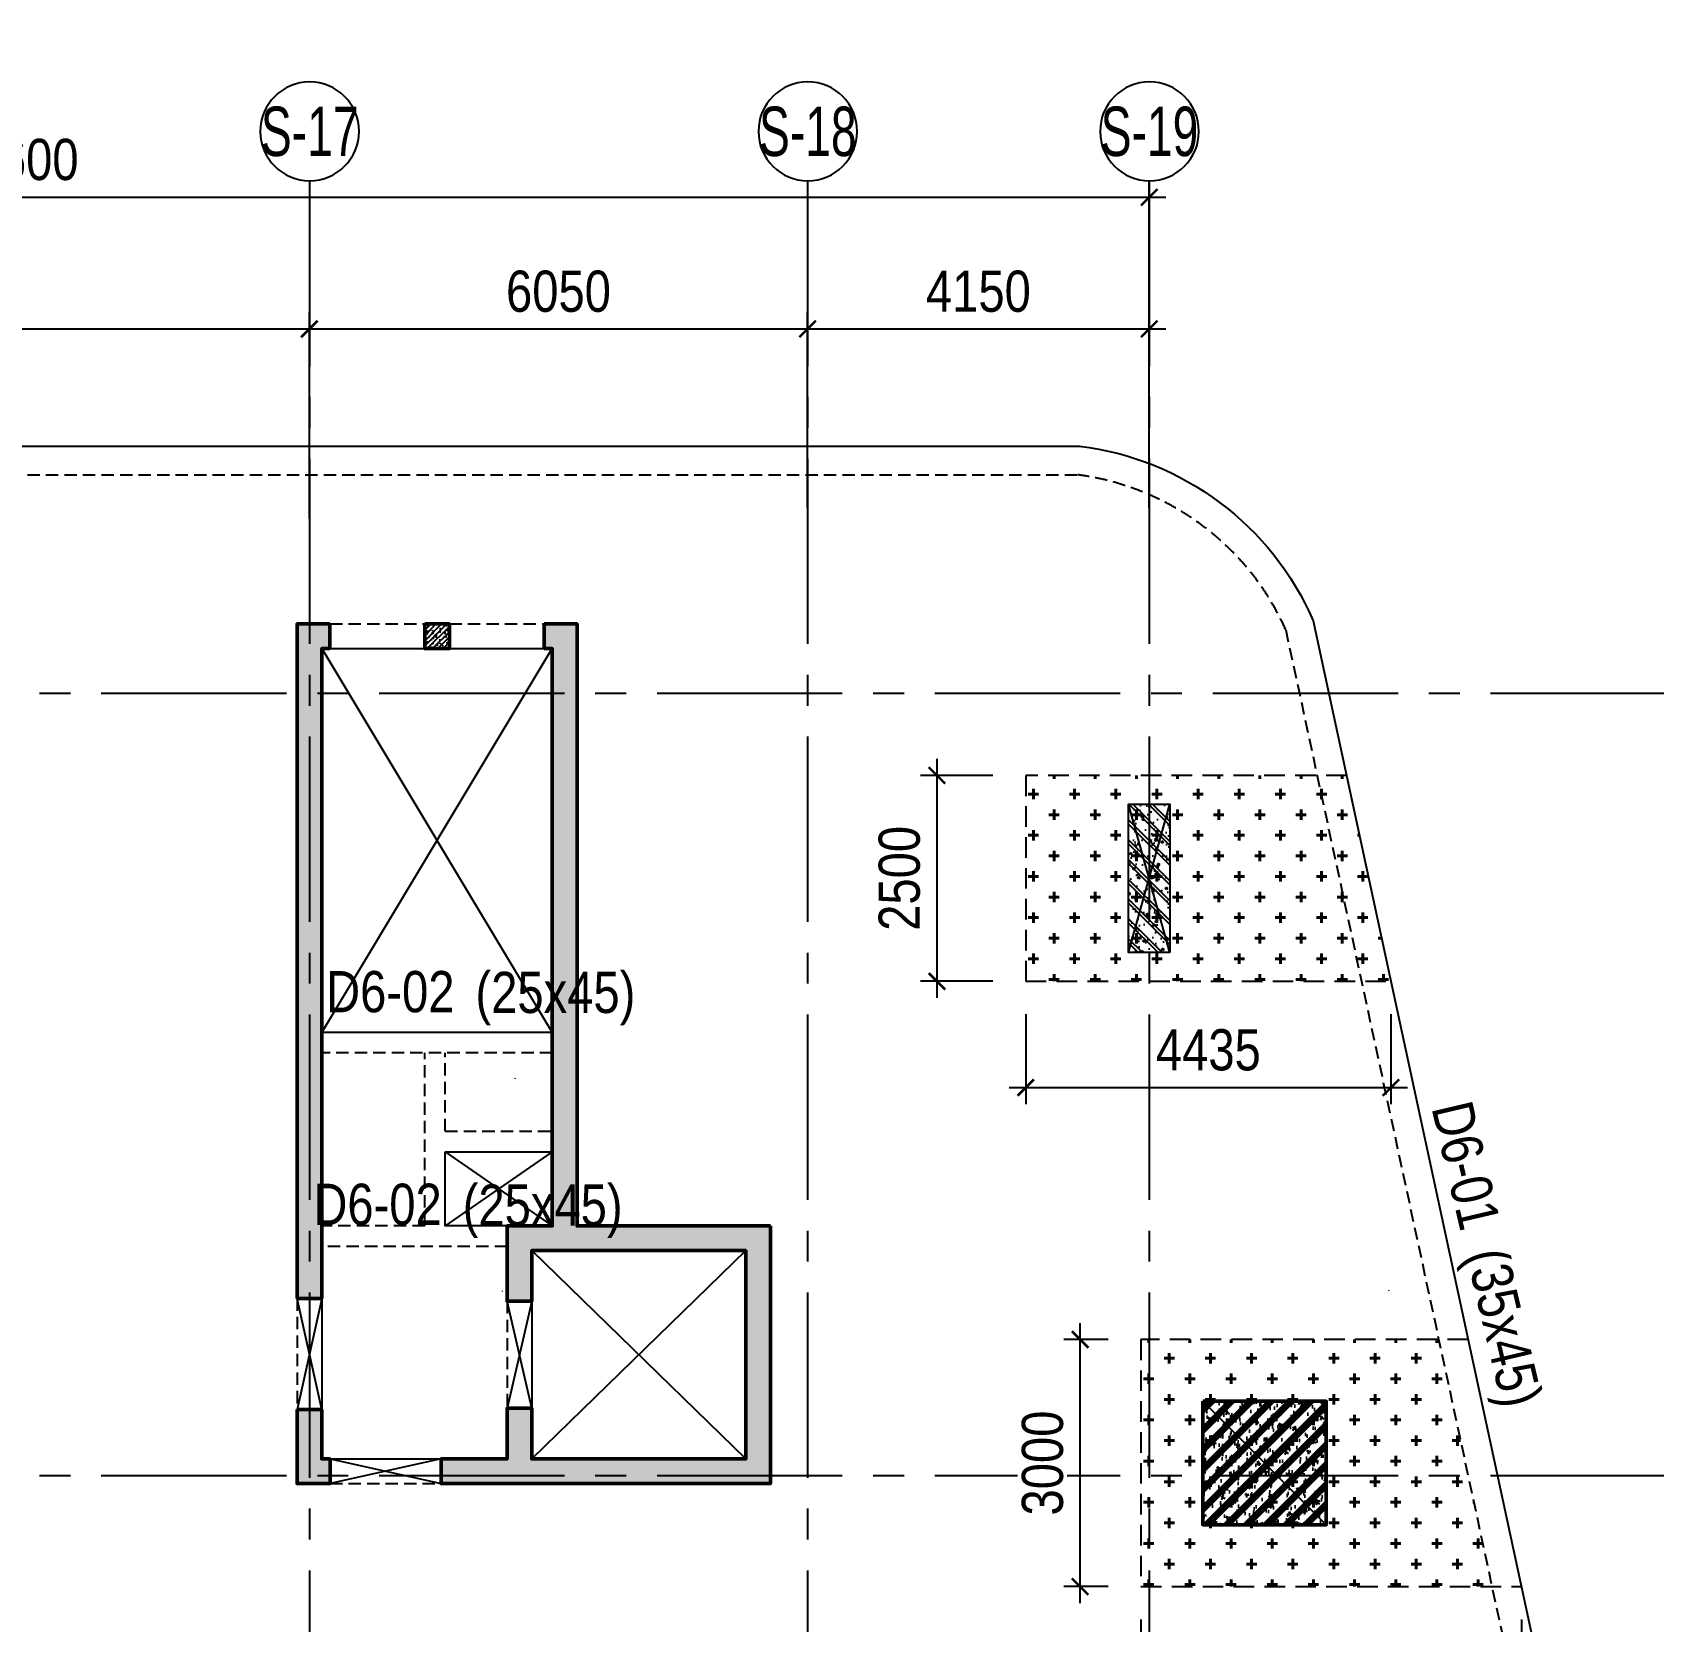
# Model space of a CAD drawing. Header units: millimetres. Extents: x -80883 to 1826631, y -376836 to 309394.
# Drawn here: x 1586138 to 1605828, y -327101 to -307804 of the extents above; entities that cross this region are included whole.
import ezdxf
from ezdxf.enums import TextEntityAlignment as Align

# ---------------------------------------------------------------- set-up
doc = ezdxf.new("R2010")
doc.units = ezdxf.units.MM
doc.header["$LTSCALE"] = 100
doc.header["$PDMODE"] = 32
doc.header["$PDSIZE"] = 2.5
for name, pattern in [('CENTER2', [1.125, 0.75, -0.125, 0.125, -0.125]), ('DASHED', [4.5, 3, -1.5]), ('HIDDEN', [0.375, 0.25, -0.125])]:
    doc.linetypes.add(name, pattern=pattern)
for name, color, linetype, lineweight in [('0-Hatch', 250, 'Continuous', 40), ('ccu12-Tencaukien', 9, 'Continuous', 15), ('KT-Net cot vach', 6, 'Continuous', 50)]:
    doc.layers.add(name, color=color, linetype=linetype, lineweight=lineweight)
for name, color, linetype in [('0-khuat', 3, 'HIDDEN'), ('A-GLAZ', 135, 'Continuous'), ('ccu11-Khuat', 9, 'DASHED'), ('ccu11-Thay', 7, 'Continuous'), ('ccu12-Manh', 8, 'Continuous'), ('ccu12-Text', 31, 'Continuous'), ('ccu12-Truc', 13, 'CENTER2'), ('KC2-DIM', 251, 'Continuous'), ('KT-Dim', 8, 'Continuous'), ('KT-Hatch', 251, 'Continuous'), ('Xref_ST_MBDV Cot vach 30.7.2022|Xref_ST_MBDV Cot vach 30.7.2022|Xref_ST_MBDV Cot vach 30.7.2022|Xref_ST_MBDV Cot vach 30.7.2022|A-GRID-SYM', 50, 'Continuous'), ('Xref_ST_MBDV Cot vach 30.7.2022|Xref_ST_MBDV Cot vach 30.7.2022|Xref_ST_MBDV Cot vach 30.7.2022|Xref_ST_MBDV Cot vach 30.7.2022|KC-Betong', 6, 'Continuous')]:
    doc.layers.add(name, color=color, linetype=linetype)
doc.styles.add('Arial Narrow', font='ARIALN.TTF')
doc.styles.add('HBA-Text', font='GOTHIC.TTF')
doc.dimstyles.new('ccu12-200', dxfattribs={"dimscale": 200, "dimtxt": 2.5, "dimasz": 1, "dimexe": 1, "dimexo": 2, "dimgap": 1, "dimtad": 1, "dimdec": 0, "dimrnd": 5, "dimdsep": 46, "dimtxsty": 'Arial Narrow', "dimblk": 'ARCHTICK', "dimcen": -1, "dimdle": 1, "dimclrd": 256, "dimclre": 256, "dimclrt": 3, "dimadec": 0, "dimazin": 2, "dimtfac": 0.1, "dimtdec": 0, "dimtmove": 0, "dimatfit": 1, "dimldrblk": 'ARCHTICK', "dimfxl": 1, "dimtvp": 0.8333333333333334, "dimtolj": 1, "dimtzin": 12, "dimarcsym": 0})

# ---------------------------------------------------------------- blocks, each defined once
blk = doc.blocks.new('_ARCHTICK')
at = {"color": 0, "linetype": 'ByBlock', "const_width": 0.15}
blk.add_lwpolyline([(-0.5, -0.5), (0.5, 0.5)], dxfattribs=at)
blk = doc.blocks.new('*D979')
at = {"layer": 'Defpoints', "color": 0, "transparency": 16777216}
for p in [(398999.3874795342, -68274.78057617624), (398999.3874795342, -70975.64417300106, -7.594823728268585e-05), (390299.3874795342, -71117.965626513, -7.594823728268585e-05)]:
    blk.add_point(p, dxfattribs=at)
at = {"layer": 'KT-Dim', "lineweight": -2, "transparency": 16777216}
for p, q in [((390299.3874795342, -70717.965626513), (390299.3874795342, -68074.78057617624)), ((398999.3874795342, -70575.64417300106), (398999.3874795342, -68074.78057617624)), ((390099.3874795342, -68274.78057617624), (399199.3874795342, -68274.78057617624))]:
    blk.add_line(p, q, dxfattribs=at)
at = {"layer": 'KT-Dim', "lineweight": -2, "transparency": 16777216, "xscale": 200, "yscale": 200, "zscale": 200, "rotation": 180}
blk.add_blockref('_ARCHTICK', (390299.3874795342, -68274.78057617624), dxfattribs=at)
at = {"layer": 'KT-Dim', "lineweight": -2, "transparency": 16777216, "xscale": 200, "yscale": 200, "zscale": 200}
blk.add_blockref('_ARCHTICK', (398999.3874795342, -68274.78057617624), dxfattribs=at)
at = {"layer": 'KT-Dim', "color": 3, "transparency": 16777216, "insert": (394649.3874795342, -67819.4940823154), "char_height": 500, "attachment_point": 5, "style": 'Arial Narrow'}
blk.add_mtext('\\A1;8700', dxfattribs=at)
blk = doc.blocks.new('*D980')
at = {"layer": 'Defpoints', "color": 0, "transparency": 16777216}
for p in [(405049.3874795342, -68274.78057617624), (405049.3874795342, -70845.41449127195, -7.59482372827136e-05), (398999.3874795342, -70975.64417300106)]:
    blk.add_point(p, dxfattribs=at)
at = {"layer": 'KT-Dim', "lineweight": -2, "transparency": 16777216}
for p, q in [((398999.3874795342, -70575.64417300106), (398999.3874795342, -68074.78057617624)), ((405049.3874795342, -70445.41449127195), (405049.3874795342, -68074.78057617624)), ((398799.3874795342, -68274.78057617624), (405249.3874795342, -68274.78057617624))]:
    blk.add_line(p, q, dxfattribs=at)
at = {"layer": 'KT-Dim', "lineweight": -2, "transparency": 16777216, "xscale": 200, "yscale": 200, "zscale": 200, "rotation": 180}
blk.add_blockref('_ARCHTICK', (398999.3874795342, -68274.78057617624), dxfattribs=at)
at = {"layer": 'KT-Dim', "lineweight": -2, "transparency": 16777216, "xscale": 200, "yscale": 200, "zscale": 200}
blk.add_blockref('_ARCHTICK', (405049.3874795342, -68274.78057617624), dxfattribs=at)
at = {"layer": 'KT-Dim', "color": 3, "transparency": 16777216, "insert": (402024.3874795342, -67819.4940823154), "char_height": 500, "attachment_point": 5, "style": 'Arial Narrow'}
blk.add_mtext('\\A1;6050', dxfattribs=at)
blk = doc.blocks.new('*D981')
at = {"layer": 'Defpoints', "color": 0, "transparency": 16777216}
for p in [(409199.3874795342, -68274.78057617624), (405049.3874795342, -70845.41449127195, -7.59482372827136e-05), (409199.3874795342, -70726.58228353027)]:
    blk.add_point(p, dxfattribs=at)
at = {"layer": 'KT-Dim', "lineweight": -2, "transparency": 16777216}
for p, q in [((405049.3874795342, -70445.41449127195), (405049.3874795342, -68074.78057617624)), ((409199.3874795342, -70326.58228353027), (409199.3874795342, -68074.78057617624)), ((404849.3874795342, -68274.78057617624), (409399.3874795342, -68274.78057617624))]:
    blk.add_line(p, q, dxfattribs=at)
at = {"layer": 'KT-Dim', "lineweight": -2, "transparency": 16777216, "xscale": 200, "yscale": 200, "zscale": 200, "rotation": 180}
blk.add_blockref('_ARCHTICK', (405049.3874795342, -68274.78057617624), dxfattribs=at)
at = {"layer": 'KT-Dim', "lineweight": -2, "transparency": 16777216, "xscale": 200, "yscale": 200, "zscale": 200}
blk.add_blockref('_ARCHTICK', (409199.3874795342, -68274.78057617624), dxfattribs=at)
at = {"layer": 'KT-Dim', "color": 3, "transparency": 16777216, "insert": (407124.3874795342, -67819.4940823154), "char_height": 500, "attachment_point": 5, "style": 'Arial Narrow'}
blk.add_mtext('\\A1;4150', dxfattribs=at)
blk = doc.blocks.new('*D982')
at = {"layer": 'Defpoints', "color": 0, "transparency": 16777216}
for p in [(409199.3874795342, -66674.78057617624), (381599.3874795342, -70845.41449127195), (409199.3874795342, -70845.41449127195)]:
    blk.add_point(p, dxfattribs=at)
at = {"layer": 'KT-Dim', "lineweight": -2, "transparency": 16777216}
for p, q in [((381599.3874795342, -70445.41449127195), (381599.3874795342, -66474.78057617624)), ((409199.3874795342, -70445.41449127195), (409199.3874795342, -66474.78057617624)), ((381399.3874795342, -66674.78057617624), (409399.3874795342, -66674.78057617624))]:
    blk.add_line(p, q, dxfattribs=at)
at = {"layer": 'KT-Dim', "lineweight": -2, "transparency": 16777216, "xscale": 200, "yscale": 200, "zscale": 200, "rotation": 180}
blk.add_blockref('_ARCHTICK', (381599.3874795342, -66674.78057617624), dxfattribs=at)
at = {"layer": 'KT-Dim', "lineweight": -2, "transparency": 16777216, "xscale": 200, "yscale": 200, "zscale": 200}
blk.add_blockref('_ARCHTICK', (409199.3874795342, -66674.78057617624), dxfattribs=at)
at = {"layer": 'KT-Dim', "color": 3, "transparency": 16777216, "insert": (395399.3874795342, -66219.4940823154), "char_height": 500, "attachment_point": 5, "style": 'Arial Narrow'}
blk.add_mtext('\\A1;27600', dxfattribs=at)
blk = doc.blocks.new('GRID-SYM-flat-73')
at = {"layer": 'Xref_ST_MBDV Cot vach 30.7.2022|Xref_ST_MBDV Cot vach 30.7.2022|Xref_ST_MBDV Cot vach 30.7.2022|Xref_ST_MBDV Cot vach 30.7.2022|A-GRID-SYM'}
blk.add_circle((-7.267935535991315e-20, -1.216128191088018e-17, -4.068591107726854e-07), 900.0000000000003, dxfattribs=at)
at = {"layer": 'Xref_ST_MBDV Cot vach 30.7.2022|Xref_ST_MBDV Cot vach 30.7.2022|Xref_ST_MBDV Cot vach 30.7.2022|Xref_ST_MBDV Cot vach 30.7.2022|A-GRID-SYM', "style": 'HBA-Text'}
blk.add_attdef('GRID', text='', height=900.0000000000003, rotation=359.6302510781834, dxfattribs=at).set_placement((-7.267935535991315e-20, -1.216128191088018e-17, -4.068591107726854e-07), align=Align.MIDDLE_CENTER)
blk = doc.blocks.new('LOI-B2-T1-PN')
at = {"layer": 'KT-Hatch'}
h = blk.add_hatch(dxfattribs=at)
h.set_pattern_fill('BTCT', color=256, scale=40)
h.set_pattern_definition([(49.99999999999999, (106559.8543703833, -42147.03074568097), (286.9040730403014, -25.10085399303804), [30, -330]), (355, (106559.8543703833, -42147.03074568097), (-55.50053344520001, 300.8768534800047), [24, -264]), (100.4514, (106583.7630423836, -42149.12248168094), (231.4037526856086, 275.7758168243814), [25.496076, -280.4568448]), (46.18420000000001, (106559.8543703833, -42067.03074568097), (426.8964194502578, -66.20760573160723), [45, -495]), (96.6356, (106595.4290683835, -42072.54806848097), (373.8650822194813, 389.6471483601767), [38.2441152, -420.6852]), (351.1842, (106559.8543703833, -42067.03074568097), (373.8647780534509, 389.6474403701299), [36, -396]), (21, (106599.8543703833, -42087.03074568097), (238.7628208473847, -161.0475562661355), [30, -330]), (326.0000000000001, (106599.8543703833, -42087.03074568097), (97.32613276863269, 290.0600180187412), [24, -264]), (71.4514, (106619.7512635833, -42100.45138808095), (336.089051432596, 129.012198683981), [25.496076, -280.4568448]), (37.50000000000001, (106559.8543703833, -42147.03074568097), (4.863942126916267, 133.1575415325246), [0, -260.8, 0, -268, 0, -265]), (7.499999999999999, (106559.8543703833, -42147.03074568097), (105.2278149768594, 157.7646847529441), [0, -152.8, 0, -254.8, 0, -101]), (327.5, (106470.6543703836, -42147.03074568097), (213.5289744689636, -9.021948693751902), [0, -100, 0, -312, 0, -414]), (317.5, (106430.6543703836, -42147.03074568097), (233.2744677369545, 40.04199293292709), [0, -130, 0, -207.2, 0, -294]), (45, (106559.8543703833, -42147.03074568097), (-106.0660171779821, 106.0660171779821), []), (45, (106630.5650483833, -42147.03074568097), (-106.0660171779821, 106.0660171779821), [])])
h.paths.add_polyline_path([(90186.80448012636, -23776.61616878753), (89886.8044801259, -23776.61616878753), (89886.8044801259, -24676.61616641015), (90286.8044801259, -24676.61616641015), (90286.8044801259, -24376.61616641015), (90186.80448012636, -24376.61616641015)], flags=17)
h.paths.add_polyline_path([(92886.788173588, -14236.62724987615), (92886.78817358776, -14536.62490315293), (92986.80448012636, -14536.62490315293), (92986.8044801259, -21546.61616641021), (92436.8044801259, -21546.61616641015), (92436.8044801259, -22461.61616641015), (92736.8044801259, -22461.61616641021), (92736.8044801259, -21846.61616641021), (95336.8044801259, -21846.61616641027), (95336.8044801259, -24376.61616641027), (92736.8044801259, -24376.61616641021), (92736.8044801259, -23761.61616641021), (92436.8044801259, -23761.61616641015), (92436.8044801259, -24376.61616641015), (91636.8044801259, -24376.61616641015), (91636.8044801259, -24676.61616641015), (95636.8044801259, -24676.61616641027), (95636.8044801259, -21546.61616641027), (93286.8044801259, -21546.61616641021), (93286.79678538674, -14236.62396789709), (89886.79678538674, -14236.62396789697), (89886.8044801259, -22426.61616878753), (90186.80448012636, -22426.61616878753), (90186.80448012636, -14536.62490315287), (90286.78817358776, -14536.62490315287), (90286.78817358823, -14236.62724987615)])
h = blk.add_hatch(dxfattribs=at)
h.set_pattern_fill('BETONG', color=256, scale=40, pattern_type=2)
h.set_pattern_definition([(0, (-1499465.331229208, 300749.4537652719), (0, 155.88457272), [3.75, -86.25]), (0, (-1499465.331229208, 300755.948955802), (0, 155.88457272), [3.75, -86.25]), (120, (-1499465.331229208, 300749.4537652719), (-135.0000000336027, -77.94228635999997), [3.749999999999998, -86.24999999999994]), (120, (-1499459.706229208, 300752.7013605519), (-135.0000000336027, -77.94228635999997), [3.749999999999998, -86.24999999999994]), (0, (-1499420.331229208, 300827.3960516319), (0, 155.88457272), [3.75, -86.25]), (0, (-1499420.331229208, 300833.8912421619), (0, 155.88457272), [3.75, -86.25]), (120, (-1499420.331229208, 300827.3960516319), (-135.0000000336027, -77.94228635999997), [3.749999999999998, -86.24999999999994]), (120, (-1499414.706229208, 300830.643646912), (-135.0000000336027, -77.94228635999997), [3.749999999999998, -86.24999999999994]), (59.99999999999999, (-1499461.581229208, 300749.4537652719), (-135.0000000336027, 77.94228636000001), [3.75, -86.25]), (59.99999999999999, (-1499467.206229208, 300752.7013605519), (-135.0000000336027, 77.94228636000001), [3.75, -86.25]), (59.99999999999999, (-1499416.581229208, 300671.5114789119), (-135.0000000336027, 77.94228636000001), [3.75, -86.25]), (59.99999999999999, (-1499422.206229208, 300674.7590741919), (-135.0000000336027, 77.94228636000001), [3.75, -86.25]), (45, (-1499465.331229208, 300749.4537652719), (-31.81980515339464, 31.81980515339464), []), (49.99999999999999, (-1499465.331229208, 300749.4537652719), (215.178054780226, -18.82564049477853), [22.5, -247.5]), (355, (-1499465.331229208, 300749.4537652719), (-41.6254000839, 225.6576401100035), [18, -198]), (100.4514, (-1499447.399725208, 300747.8849632719), (173.5528145142065, 206.8318626182861), [19.122057, -210.3426336]), (46.18420000000001, (-1499465.331229208, 300809.4537652719), (320.1723145876933, -49.65570429870542), [33.75, -371.25]), (96.6356, (-1499438.650205708, 300805.315773172), (280.398811664611, 292.2353612701325), [28.6830864, -315.5139]), (351.1842, (-1499465.331229208, 300809.4537652719), (280.3985835400882, 292.2355802775974), [27, -297]), (21, (-1499435.331229208, 300794.4537652719), (179.0721156355385, -120.7856671996016), [22.5, -247.5]), (326.0000000000001, (-1499435.331229208, 300794.4537652719), (72.99459957647451, 217.5450135140559), [18, -198]), (71.4514, (-1499420.408559308, 300784.3882834719), (252.066788574447, 96.75914901298572), [19.122057, -210.3426336]), (37.50000000000001, (-1499465.331229208, 300749.4537652719), (3.647956595187201, 99.86815614939344), [0, -195.6, 0, -201, 0, -198.75]), (7.499999999999999, (-1499465.331229208, 300749.4537652719), (78.92086123264458, 118.3235135647081), [0, -114.6, 0, -191.1, 0, -75.75]), (327.5, (-1499532.231229208, 300749.4537652719), (160.1467308517227, -6.766461520313927), [0, -75, 0, -234, 0, -310.5]), (317.5, (-1499562.231229208, 300749.4537652719), (174.9558508027159, 30.03149469969532), [0, -97.5, 0, -155.4, 0, -220.5])])
h.paths.add_polyline_path([(91436.80809450126, -14236.62490315281), (91736.80809450126, -14236.62490315281), (91736.80809450126, -14536.62255642959), (91436.80809450126, -14536.62255642959)])
at = {"ltscale": 0.5}
blk.add_lwpolyline([(92986.80448006536, -19196.61616878817), (90186.80448012636, -19196.61726697005)], dxfattribs=at)
blk.add_lwpolyline([(91686.80448009097, -20646.61616878747), (92986.80447665718, -20646.61616878747), (92986.80447665718, -21546.61616641015), (91686.80448009097, -21546.61616641015)], close=True, dxfattribs=at)
at = {"layer": 'ccu11-Khuat', "color": 6, "ltscale": 0.5, "elevation": 2.240825733901563e-10}
blk.add_lwpolyline([(90286.788173588, -14236.62724987615), (91436.80809450126, -14236.62724987615)], dxfattribs=at)
at = {"layer": 'ccu11-Khuat', "color": 6, "ltscale": 0.5}
for points in [[(91736.80809450126, -14236.62490315281), (92886.788173588, -14236.62490315281)], [(89886.80448012683, -22426.61616878741), (89886.80448012683, -23776.6161687873)], [(92436.80448012636, -22461.61616641015), (92436.80448012636, -23761.61616641231)], [(90286.8044801259, -24676.61616641015), (91636.8044801259, -24676.61616641015)]]:
    blk.add_lwpolyline(points, dxfattribs=at)
at = {"layer": 'ccu11-Khuat', "ltscale": 0.5}
for points in [[(92986.80457811733, -19446.61616878817), (90186.80457817833, -19446.61726696999)], [(91436.80448009097, -21546.61626683944), (91436.8036564549, -19446.61677671061)], [(91686.80402905191, -20396.61616878747), (91686.8036564549, -19446.61667865864)], [(91686.80448009097, -20396.61616878747), (92986.80448009097, -20396.61616878747)], [(91436.80448009097, -21546.61616878747), (90186.80448009097, -21546.61616878747)], [(92436.80448009097, -21796.61616878747), (90186.80448009097, -21796.61616878747)]]:
    blk.add_lwpolyline(points, dxfattribs=at)
at = {"layer": 'ccu11-Thay', "color": 6, "ltscale": 0.5, "elevation": 2.240825733901563e-10}
blk.add_lwpolyline([(90286.788173588, -14536.62490315293), (91436.80809450126, -14536.62490315293)], dxfattribs=at)
at = {"layer": 'ccu11-Thay', "color": 6, "ltscale": 0.5}
for points in [[(91736.80809450126, -14536.62255642959), (92886.788173588, -14536.62490315293)], [(90186.80448012683, -22426.61616878753), (90186.80448012683, -23776.6161687873)], [(92736.80448012636, -22461.61616641021), (92736.80448012636, -23761.61616641231)], [(90286.8044801259, -24376.61616641015), (91636.8044801259, -24376.61616641015)]]:
    blk.add_lwpolyline(points, dxfattribs=at)
at = {"layer": 'ccu12-Manh', "ltscale": 0.5}
for points in [[(90186.80448012636, -19196.61616878817), (92986.80809450103, -14536.62490315293)], [(90186.80809450103, -14536.62490315287), (92986.8044801259, -19196.61616878817)]]:
    blk.add_lwpolyline(points, dxfattribs=at)
at = {"layer": 'KC2-DIM', "color": 252, "ltscale": 0.5}
for p, q in [((91686.80448009097, -20646.61616878747), (92986.80447665718, -21546.61616641015)), ((92986.80447665718, -20646.61616878747), (91686.80448009097, -21546.61616641015))]:
    blk.add_line(p, q, dxfattribs=at)
at = {"layer": 'KC2-DIM', "ltscale": 0.5}
for points in [[(91686.80448009097, -21546.61616878747), (91686.80412710388, -20646.61616878747)], [(91686.80448009097, -20646.61616878747), (92986.80448009097, -20646.61616878747)], [(90186.80448012683, -22426.61616878753), (89886.80448012683, -23776.6161687873)], [(90186.80448012683, -23776.6161687873), (89886.80448012683, -22426.61616878741)], [(92736.80448012636, -22461.61616641021), (92436.80448012636, -23761.61616641231)], [(92736.80448012636, -23761.61616641231), (92436.80448012636, -22461.61616641015)], [(90286.8044801259, -24376.61616641015), (91636.8044801259, -24676.61616641015)], [(91636.8044801259, -24376.61616641015), (90286.8044801259, -24676.61616641015)]]:
    blk.add_lwpolyline(points, dxfattribs=at)
at = {"layer": 'KC2-DIM', "color": 252, "ltscale": 0.5}
for points in [[(92736.8044801259, -21846.61616641021), (95336.8044801259, -24376.61616641027)], [(95336.8044801259, -21846.61616641027), (92736.8044801259, -24376.61616641021)]]:
    blk.add_lwpolyline(points, dxfattribs=at)
at = {"layer": 'KT-Net cot vach'}
for p, q in [((90186.80448012636, -22426.61616878753), (89886.8044801259, -22426.61616878753)), ((90186.80448012636, -23776.61616878753), (89886.8044801259, -23776.61616878753)), ((92436.8044801259, -23761.61616641015), (92436.8044801259, -24376.61616641015)), ((92736.8044801259, -23761.61616641254), (92436.80448012543, -23761.61616641254)), ((92736.8044801259, -23761.61616641021), (92736.8044801259, -24376.61616641021)), ((91636.8044801259, -24376.61616641015), (92436.8044801259, -24376.61616641015)), ((91636.8044801259, -24676.61616641015), (95636.8044801259, -24676.61616641027))]:
    blk.add_line(p, q, dxfattribs=at)
for points in [[(89886.8044801259, -22426.61616878753), (89886.80809450126, -14236.62490315281), (90286.788173588, -14236.62490315281)], [(92886.788173588, -14236.62490315293), (93286.80809450126, -14236.62490315293), (93286.8044801259, -21546.61616641021), (95636.8044801259, -21546.61616641027)], [(90286.788173588, -14536.62490315287), (90186.80809450126, -14536.62490315287), (90186.80448012636, -22426.61616878753)], [(95636.8044801259, -21546.61616641027), (95636.8044801259, -24676.61616641027), (91636.8044801259, -24676.61616641015), (91636.8044801259, -24376.61616641015), (92436.8044801259, -24376.61616641015), (92436.8044801259, -23761.61616641015), (92736.8044801259, -23761.61616641021), (92736.8044801259, -24376.61616641021), (95336.8044801259, -24376.61616641027), (95336.8044801259, -21846.61616641027), (92736.8044801259, -21846.61616641021), (92736.8044801259, -22461.61616641021), (92436.8044801259, -22461.61616641015), (92436.8044801259, -21546.61616641015), (92986.8044801259, -21546.61616641021), (92986.80809450126, -14536.62490315293), (92886.788173588, -14536.62490315293)], [(90186.80448012636, -23776.61616878753), (90186.80448012636, -24376.61616641015), (90286.8044801259, -24376.61616641015), (90286.8044801259, -24676.61616641015), (89886.8044801259, -24676.61616641015), (89886.8044801259, -23776.61616878753)]]:
    blk.add_lwpolyline(points, dxfattribs=at)
at = {"layer": 'KT-Net cot vach', "elevation": 2.240825733901563e-10}
for points in [[(90286.788173588, -14536.62490315293), (90286.788173588, -14236.62724987615)], [(92886.788173588, -14236.62724987615), (92886.788173588, -14536.62490315293)]]:
    blk.add_lwpolyline(points, dxfattribs=at)
at = {"layer": 'KT-Net cot vach'}
blk.add_lwpolyline([(91436.80809450126, -14236.62490315281), (91736.80809450126, -14236.62490315281), (91736.80809450126, -14536.62255642959), (91436.80809450126, -14536.62255642959)], close=True, dxfattribs=at)
blk = doc.blocks.new('*U149')
h = blk.add_hatch()
h.set_pattern_fill('VATLIEU04', color=250, scale=40, style=0, pattern_type=2)
h.set_pattern_definition([(49.99999999999999, (-449.9999999999825, 1849.999999999997), (286.9040730403014, -25.10085399303804), [30, -330]), (355, (-449.9999999999825, 1849.999999999997), (-55.50053344520001, 300.8768534800047), [24, -264]), (100.4514, (-426.0913279999825, 1847.908263999997), (231.4037526856086, 275.7758168243814), [25.496076, -280.4568448]), (46.18420000000001, (-449.9999999999825, 1929.999999999997), (426.8964194502578, -66.20760573160723), [45, -495]), (96.6356, (-414.4253019999824, 1924.482677199996), (373.8650822194813, 389.6471483601767), [38.2441152, -420.6852]), (351.1842, (-449.9999999999825, 1929.999999999997), (373.8647780534509, 389.6474403701299), [36, -396]), (21, (-409.9999999999825, 1909.999999999997), (238.7628208473847, -161.0475562661355), [30, -330]), (326.0000000000001, (-409.9999999999825, 1909.999999999997), (97.32613276863269, 290.0600180187412), [24, -264]), (71.4514, (-390.1031067999825, 1896.579357599996), (336.089051432596, 129.012198683981), [25.496076, -280.4568448]), (37.50000000000001, (-449.9999999999825, 1849.999999999997), (4.863942126916267, 133.1575415325246), [0, -260.8, 0, -268, 0, -265]), (7.499999999999999, (-449.9999999999825, 1849.999999999997), (105.2278149768594, 157.7646847529441), [0, -152.8, 0, -254.8, 0, -101]), (327.5, (-539.1999999999825, 1849.999999999997), (213.5289744689636, -9.021948693751902), [0, -100, 0, -312, 0, -414]), (317.5, (-579.1999999999825, 1849.999999999997), (233.2744677369545, 40.04199293292709), [0, -130, 0, -207.2, 0, -294]), (45, (-449.9999999999825, 1849.999999999997), (-120.2081528017131, 120.2081528017131), []), (45, (-449.9999999999825, 1898.999999999997), (-120.2081528017131, 120.2081528017131), [])])
h.paths.add_polyline_path([(-475, -474.9999999999998), (25, -475.0000000000047), (25.00000000001745, 1324.999999999997), (-474.9999999999825, 1325.000000000002)])
at = {"color": 6, "ltscale": 0.25}
blk.add_lwpolyline([(-475, -474.9999999999998), (25, -475.0000000000047), (25.00000000001745, 1324.999999999997), (-474.9999999999825, 1325.000000000002)], close=True, dxfattribs=at)
at = {"layer": 'Defpoints', "linetype": 'ByBlock', "ltscale": 30}
for p, q in [((25, -475.0000000000047), (-474.9999999999825, 1325.000000000002)), ((-475, -474.9999999999998), (25.00000000001745, 1324.999999999997))]:
    blk.add_line(p, q, dxfattribs=at)
blk = doc.blocks.new('*U151')
h = blk.add_hatch()
h.set_pattern_fill('VATLIEU04', color=250, scale=40, style=0, pattern_type=2)
h.set_pattern_definition([(49.99999999999999, (550, -550), (286.9040730403014, -25.10085399303804), [30, -330]), (355, (550, -550), (-55.50053344520001, 300.8768534800047), [24, -264]), (100.4514, (573.908672, -552.091736), (231.4037526856086, 275.7758168243814), [25.496076, -280.4568448]), (46.18420000000001, (550, -470), (426.8964194502578, -66.20760573160723), [45, -495]), (96.6356, (585.574698, -475.5173228), (373.8650822194813, 389.6471483601767), [38.2441152, -420.6852]), (351.1842, (550, -470), (373.8647780534509, 389.6474403701299), [36, -396]), (21, (590, -490), (238.7628208473847, -161.0475562661355), [30, -330]), (326.0000000000001, (590, -490), (97.32613276863269, 290.0600180187412), [24, -264]), (71.4514, (609.8968932, -503.4206424), (336.089051432596, 129.012198683981), [25.496076, -280.4568448]), (37.50000000000001, (550, -550), (4.863942126916267, 133.1575415325246), [0, -260.8, 0, -268, 0, -265]), (7.499999999999999, (550, -550), (105.2278149768594, 157.7646847529441), [0, -152.8, 0, -254.8, 0, -101]), (327.5, (460.8, -550), (213.5289744689636, -9.021948693751902), [0, -100, 0, -312, 0, -414]), (317.5, (420.8, -550), (233.2744677369545, 40.04199293292709), [0, -130, 0, -207.2, 0, -294]), (45, (550, -550), (-120.2081528017131, 120.2081528017131), []), (45, (550, -501), (-120.2081528017131, 120.2081528017131), [])])
h.paths.add_polyline_path([(-475, 475), (1025, 475), (1025, -1025), (-475, -1025)])
at = {"color": 6, "ltscale": 0.25}
blk.add_lwpolyline([(-475, 475), (1025, 475), (1025, -1025), (-475, -1025)], close=True, dxfattribs=at)
at = {"layer": 'Defpoints', "linetype": 'ByBlock', "ltscale": 30}
for p, q in [((1025, 475), (-475, -1025)), ((-475, 475), (1025, -1025))]:
    blk.add_line(p, q, dxfattribs=at)
blk = doc.blocks.new('MBDVCOTVACH-T2-T6-PN')
at = {"layer": 'KT-Net cot vach'}
blk.add_blockref('*U151', (101361.8044801299, -24151.61616647651), dxfattribs=at)
at = {"layer": 'Xref_ST_MBDV Cot vach 30.7.2022|Xref_ST_MBDV Cot vach 30.7.2022|Xref_ST_MBDV Cot vach 30.7.2022|Xref_ST_MBDV Cot vach 30.7.2022|KC-Betong', "linetype": 'ByBlock', "xscale": -1}
blk.add_blockref('*U149', (100011.8044801299, -17751.61616640782, -7.594824095580321e-05), dxfattribs=at)
blk = doc.blocks.new('*U689')
at = {"layer": 'ccu12-Tencaukien', "color": 8, "ltscale": 10000}
blk.add_line((360.6565736538532, -155.3215232637356), (354.4065714950475, -155.3215232637356), dxfattribs=at)
at = {"layer": 'ccu12-Text', "color": 2, "style": 'Arial Narrow', "width": 0.8}
blk.add_attdef('SH', text='', height=300, dxfattribs=at).set_placement((275.6048113084853, 5.864471777974813), align=Align.BOTTOM_RIGHT)
at = {"layer": 'ccu12-Text', "color": 31, "style": 'Arial Narrow', "width": 0.8}
for tag, p in [('(', (507.5315725744504, -75.41116959831947)), ('KT', (632.605666770517, -75.41116959831947)), (')', (962.8971199221714, -75.41116959831947))]:
    blk.add_attdef(tag, text='', height=250, dxfattribs=at).set_placement(p, align=Align.BOTTOM_LEFT)
blk = doc.blocks.new('*U690')
at = {"layer": 'ccu12-Tencaukien', "color": 8, "ltscale": 10000}
blk.add_line((360.6565736538532, -155.3215232637356), (354.4065714950475, -155.3215232637356), dxfattribs=at)
at = {"layer": 'ccu12-Text', "color": 2, "style": 'Arial Narrow', "width": 0.8}
blk.add_attdef('SH', text='', height=300, dxfattribs=at).set_placement((275.6048113084853, 5.864471777974813), align=Align.BOTTOM_RIGHT)
at = {"layer": 'ccu12-Text', "color": 31, "style": 'Arial Narrow', "width": 0.8}
for tag, p in [('(', (507.5315725744504, -75.41116959831947)), ('KT', (632.605666770517, -75.41116959831947)), (')', (962.8971199221714, -75.41116959831947))]:
    blk.add_attdef(tag, text='', height=250, dxfattribs=at).set_placement(p, align=Align.BOTTOM_LEFT)
blk = doc.blocks.new('MBKC-T6-PN')
at = {"layer": 'ccu11-Khuat', "ltscale": 0.5, "elevation": -0.0003901197252574179}
blk.add_lwpolyline([(31224.41949791997, 10401.15608117677, -0.1203839840985264), (42572.85465626395, 11719.39024886949), (58379.85115727969, 7611.132730447047, -0.2258253160871416), (60186.44089432061, 5977.409135053749), (65551.80771612958, -9531.095751609828, 0.2919429440186994), (69736.50495830015, -12426.6161779894), (99368.00793614518, -12426.6161779894, -0.2609853684017961), (101894.5837610736, -14307.26193159987), (105248.9736585456, -29866.61846812873, -0.450430548376512), (100589.6931814908, -35326.6158653514), (55455.61416863091, -35326.6158653514, -0.3270381078692864), (50922.90468503162, -31997.94642836676), (46413.0024276413, -18965.37748569861, 0.4276044270060953), (30445.87231722521, -12504.80555859185), (12824.43251889106, -18584.35473983688, -0.1315578741241553), (10225.70651983377, -18473.84767023224), (9061.065310114762, -18020.38528109412, -0.1846755877232493), (7455.469289202709, -16623.04162249499), (2976.957835427951, -9107.263866643538, -0.02202630655650502), (-406.9169527727645, -3413.25466246967, -0.3992423458823245), (1800.966408062493, 257.1217708188342)], format="xyb", close=True, dxfattribs=at)
at = {"layer": 'ccu11-Thay', "elevation": -0.0003901197252574179}
blk.add_lwpolyline([(31106.50862324028, 10730.72166345781, -0.1205795836710196), (42638.87427653908, 12063.859528495), (58473.93031160696, 7948.309303218033, -0.2272385897093211), (60513.964432284, 6101.209794561379), (65878.81921774126, -9405.815059417277, 0.2908633368540378), (69743.13952882006, -12076.6161779894), (99390.07919017388, -12076.6161779894, -0.2655275921417467), (102229.2245215473, -14198.71881677723), (105593.7353260962, -29805.02123810095, -0.4513714951595503), (100592.7770390881, -35676.6158653514), (55455.39553553029, -35676.6158653514, -0.3267809868965265), (50590.57907296135, -32107.86789232772), (46084.8424524439, -19087.33667168533, 0.427810969143063), (30575.2745344413, -12830.40558466513), (12920.16765186726, -18921.57020124164, -0.1330764012900887), (10109.49357222929, -18804.19336872117), (8937.306803341722, -18347.79305564612, -0.183720991931343), (7150.621857264778, -16795.18900673359), (2680.126648878446, -9292.86400619999, -0.02215701127767281), (-737.5723420327995, -3537.213185448665, -0.4024491153328594), (1696.95094252727, 591.477936539799), (31106.50862324028, 10730.72166345781)], format="xyb", dxfattribs=at)
blk = doc.blocks.new('MBKC-N-T3')
at = {"layer": '0-Hatch', "ltscale": 2}
h = blk.add_hatch(dxfattribs=at)
h.set_pattern_fill('CROSS', color=256, scale=1000.000000000006, angle=90.00000000000001, style=0)
h.set_pattern_definition([(90, (1648795.804644322, -7892615.616708719), (-250.0000000000016, 250.0000000000015), [125.0000000000008, -375.0000000000023]), (180, (1648858.304644322, -7892553.116708719), (-250.0000000000015, -250.0000000000016), [125.0000000000008, -375.0000000000023])])
h.paths.add_polyline_path([(103173.0409593445, -18576.61670866824), (102634.0742788143, -16076.61670866824), (98736.80464431108, -16076.6167086683), (98736.80464431108, -18576.61670866824)])
h = blk.add_hatch(dxfattribs=at)
h.set_pattern_fill('CROSS', color=256, scale=1000.000000000006, angle=90.00000000000001, style=0)
h.set_pattern_definition([(90, (1650195.804633926, -7899715.616671358), (-250.0000000000016, 250.0000000000015), [125.0000000000008, -375.0000000000023]), (180, (1650258.304633926, -7899653.116671358), (-250.0000000000015, -250.0000000000016), [125.0000000000008, -375.0000000000023])])
h.paths.add_polyline_path([(104399.5617826593, -25926.6166713073), (103752.8017660228, -22926.6166713073), (100136.8046339147, -22926.6166713073), (100136.8046339147, -25926.6166713073)])
at = {"layer": '0-khuat', "ltscale": 10}
for points in [[(102634.0742788143, -16076.61670866824), (98736.80464431108, -16076.61670866824), (98736.80464431108, -18576.61670866824), (103173.0409593445, -18576.61670866824)], [(104110.8429754127, -22926.6166713073), (100136.8046339147, -22926.6166713073), (100136.8046339147, -25926.6166713073), (104757.602992049, -25926.6166713073)]]:
    blk.add_lwpolyline(points, dxfattribs=at)
blk = doc.blocks.new('*D1231')
at = {"layer": 'Defpoints', "color": 0, "ltscale": 0.5, "transparency": 16777216}
for p in [(1599602.135863123, -326676.0704365792), (1604222.934221257, -326676.0704365792), (1604222.934221257, -328132.6736557207)]:
    blk.add_point(p, dxfattribs=at)
at = {"layer": 'KC2-DIM', "lineweight": -2, "ltscale": 0.5, "transparency": 16777216}
for p, q in [((1599602.135863123, -327076.0704365792), (1599602.135863123, -328332.6736557207)), ((1604222.934221257, -327076.0704365792), (1604222.934221257, -328332.6736557207)), ((1599402.135863123, -328132.6736557207), (1604422.934221257, -328132.6736557207))]:
    blk.add_line(p, q, dxfattribs=at)
at = {"layer": 'KC2-DIM', "lineweight": -2, "ltscale": 0.5, "transparency": 16777216, "xscale": 200, "yscale": 200, "zscale": 200, "rotation": 180}
blk.add_blockref('_ARCHTICK', (1599602.135863123, -328132.6736557207), dxfattribs=at)
at = {"layer": 'KC2-DIM', "lineweight": -2, "ltscale": 0.5, "transparency": 16777216, "xscale": 200, "yscale": 200, "zscale": 200}
blk.add_blockref('_ARCHTICK', (1604222.934221257, -328132.6736557207), dxfattribs=at)
at = {"layer": 'KC2-DIM', "color": 3, "ltscale": 0.5, "transparency": 16777216, "insert": (1601912.53504219, -327677.3871618598), "char_height": 500, "attachment_point": 5, "style": 'Arial Narrow', "bg_fill": 3, "box_fill_scale": 1.1, "bg_fill_color": 256, "bg_fill_true_color": 13158600, "bg_fill_transparency": 0}
blk.add_mtext('\\A1;4620', dxfattribs=at)
blk = doc.blocks.new('*D1232')
at = {"layer": 'Defpoints', "color": 0, "ltscale": 0.5, "transparency": 16777216}
for p in [(1598863.238697899, -323676.0704365793), (1599602.135863123, -323676.0704365793), (1599602.135863123, -326676.0704365793)]:
    blk.add_point(p, dxfattribs=at)
at = {"layer": 'KC2-DIM', "lineweight": -2, "ltscale": 0.5, "transparency": 16777216}
for p, q in [((1598863.238697899, -326876.0704365793), (1598863.238697899, -323476.0704365793)), ((1599202.135863123, -323676.0704365793), (1598663.238697899, -323676.0704365793)), ((1599202.135863123, -326676.0704365793), (1598663.238697899, -326676.0704365793))]:
    blk.add_line(p, q, dxfattribs=at)
at = {"layer": 'KC2-DIM', "lineweight": -2, "ltscale": 0.5, "transparency": 16777216, "xscale": 200, "yscale": 200, "zscale": 200}
for p, rotation in [((1598863.238697899, -323676.0704365793), 90), ((1598863.238697899, -326676.0704365793), 270)]:
    blk.add_blockref('_ARCHTICK', p, dxfattribs=dict(at, rotation=rotation))
at = {"layer": 'KC2-DIM', "color": 3, "ltscale": 0.5, "transparency": 16777216, "insert": (1598407.952204038, -325176.0704365797), "char_height": 500, "attachment_point": 5, "rotation": 90, "style": 'Arial Narrow', "bg_fill": 3, "box_fill_scale": 1.1, "bg_fill_color": 256, "bg_fill_true_color": 13158600, "bg_fill_transparency": 0}
blk.add_mtext('\\A1;3000', dxfattribs=at)
blk = doc.blocks.new('*D1268')
at = {"layer": 'Defpoints', "color": 0, "ltscale": 0.5, "transparency": 16777216}
for p in [(1597124.689094712, -316826.0704739402), (1598202.13587352, -316826.0704739402), (1598202.13587352, -319326.0704739402)]:
    blk.add_point(p, dxfattribs=at)
at = {"layer": 'KC2-DIM', "lineweight": -2, "ltscale": 0.5, "transparency": 16777216}
for p, q in [((1597124.689094712, -319526.0704739402), (1597124.689094712, -316626.0704739402)), ((1597802.13587352, -316826.0704739402), (1596924.689094712, -316826.0704739402)), ((1597802.13587352, -319326.0704739402), (1596924.689094712, -319326.0704739402))]:
    blk.add_line(p, q, dxfattribs=at)
at = {"layer": 'KC2-DIM', "lineweight": -2, "ltscale": 0.5, "transparency": 16777216, "xscale": 200, "yscale": 200, "zscale": 200}
for p, rotation in [((1597124.689094712, -316826.0704739402), 90), ((1597124.689094712, -319326.0704739402), 270)]:
    blk.add_blockref('_ARCHTICK', p, dxfattribs=dict(at, rotation=rotation))
at = {"layer": 'KC2-DIM', "color": 3, "ltscale": 0.5, "transparency": 16777216, "insert": (1596669.40260085, -318076.0704739406), "char_height": 500, "attachment_point": 5, "rotation": 90, "style": 'Arial Narrow', "bg_fill": 3, "box_fill_scale": 1.1, "bg_fill_color": 256, "bg_fill_true_color": 13158600, "bg_fill_transparency": 0}
blk.add_mtext('\\A1;2500', dxfattribs=at)
blk = doc.blocks.new('*D1269')
at = {"layer": 'Defpoints', "color": 0, "ltscale": 0.5, "transparency": 16777216}
for p in [(1598202.135873519, -319326.0704739401), (1602638.372188552, -319326.0704739401), (1602638.372188552, -320616.236258697)]:
    blk.add_point(p, dxfattribs=at)
at = {"layer": 'KC2-DIM', "lineweight": -2, "ltscale": 0.5, "transparency": 16777216}
for p, q in [((1598202.135873519, -319726.0704739401), (1598202.135873519, -320816.236258697)), ((1602638.372188552, -319726.0704739401), (1602638.372188552, -320816.236258697)), ((1598002.135873519, -320616.236258697), (1602838.372188552, -320616.236258697))]:
    blk.add_line(p, q, dxfattribs=at)
at = {"layer": 'KC2-DIM', "lineweight": -2, "ltscale": 0.5, "transparency": 16777216, "xscale": 200, "yscale": 200, "zscale": 200, "rotation": 180}
blk.add_blockref('_ARCHTICK', (1598202.135873519, -320616.236258697), dxfattribs=at)
at = {"layer": 'KC2-DIM', "lineweight": -2, "ltscale": 0.5, "transparency": 16777216, "xscale": 200, "yscale": 200, "zscale": 200}
blk.add_blockref('_ARCHTICK', (1602638.372188552, -320616.236258697), dxfattribs=at)
at = {"layer": 'KC2-DIM', "color": 3, "ltscale": 0.5, "transparency": 16777216, "insert": (1600420.254031036, -320160.9497648362), "char_height": 500, "attachment_point": 5, "style": 'Arial Narrow', "bg_fill": 3, "box_fill_scale": 1.1, "bg_fill_color": 256, "bg_fill_true_color": 13158600, "bg_fill_transparency": 0}
blk.add_mtext('\\A1;4435', dxfattribs=at)
blk = doc.blocks.new('Grid-ST-flat-3')
at = {"layer": 'ccu12-Truc', "ltscale": 30}
for p, q in [((398999.3874795342, -66474.78057617624), (398999.3874795342, -104409.5824195731)), ((405049.3874795342, -66474.78057617624), (405049.3874795342, -104409.5824195731)), ((409199.3874795342, -66474.78057617624), (409199.3874795342, -104409.5824195731)), ((366096.2468389632, -72696.27186137123), (425824.0468604062, -72696.27186137007)), ((366096.2468389795, -82196.27186137065), (425824.0468603974, -82196.27186136972))]:
    blk.add_line(p, q, dxfattribs=at)
at = {"layer": 'KT-Dim'}
ref = blk.add_blockref('GRID-SYM-flat-73', (399002.7929266859, -65874.79024047928, 2.712394071846536e-07), dxfattribs=dict(at, xscale=-0.6666666666666665, yscale=0.6666666666666665, zscale=0.6666666666666665, rotation=179.6748020054017))
ref.add_attrib('GRID', 'S-17', dxfattribs={"layer": 'Xref_ST_MBDV Cot vach 30.7.2022|Xref_ST_MBDV Cot vach 30.7.2022|Xref_ST_MBDV Cot vach 30.7.2022|Xref_ST_MBDV Cot vach 30.7.2022|A-GRID-SYM', "height": 600, "style": 'HBA-Text', "width": 0.7}).set_placement((399002.7929266859, -65874.79024047928, -7.594823728268585e-05), align=Align.MIDDLE_CENTER)
ref = blk.add_blockref('GRID-SYM-flat-73', (405052.7929266859, -65874.79024047928, 2.712394071846536e-07), dxfattribs=dict(at, xscale=-0.6666666666666665, yscale=0.6666666666666665, zscale=0.6666666666666665, rotation=179.6748020054017))
ref.add_attrib('GRID', 'S-18', dxfattribs={"layer": 'Xref_ST_MBDV Cot vach 30.7.2022|Xref_ST_MBDV Cot vach 30.7.2022|Xref_ST_MBDV Cot vach 30.7.2022|Xref_ST_MBDV Cot vach 30.7.2022|A-GRID-SYM', "height": 600, "style": 'HBA-Text', "width": 0.7}).set_placement((405052.7929266859, -65874.79024047928, -7.594823728268585e-05), align=Align.MIDDLE_CENTER)
ref = blk.add_blockref('GRID-SYM-flat-73', (409202.7929266859, -65874.79024047928, 2.712394071846536e-07), dxfattribs=dict(at, xscale=-0.6666666666666665, yscale=0.6666666666666665, zscale=0.6666666666666665, rotation=179.6748020054017))
ref.add_attrib('GRID', 'S-19', dxfattribs={"layer": 'Xref_ST_MBDV Cot vach 30.7.2022|Xref_ST_MBDV Cot vach 30.7.2022|Xref_ST_MBDV Cot vach 30.7.2022|Xref_ST_MBDV Cot vach 30.7.2022|A-GRID-SYM', "height": 600, "style": 'HBA-Text', "width": 0.7}).set_placement((409202.7929266859, -65874.79024047928, -2.531607909422862e-05), align=Align.MIDDLE_CENTER)
for base, p1, p2, picture, middle in [((409199.3874795342, -66674.78057617624), (381599.3874795342, -70845.41449127195), (409199.3874795342, -70845.41449127195), '*D982', (395399.3874795342, -66219.4940823154)), ((398999.3874795342, -68274.78057617624, 7.594823728268585e-05), (390299.3874795342, -71117.965626513), (398999.3874795342, -70975.64417300106), '*D979', (394649.3874795342, -67819.4940823154, 7.594823728268585e-05)), ((405049.3874795342, -68274.78057617624), (398999.3874795342, -70975.64417300106), (405049.3874795342, -70845.41449127195, -7.59482372827136e-05), '*D980', (402024.3874795342, -67819.4940823154)), ((409199.3874795342, -68274.78057617624), (405049.3874795342, -70845.41449127195, -7.59482372827136e-05), (409199.3874795342, -70726.58228353027), '*D981', (407124.3874795342, -67819.4940823154))]:
    dim = blk.add_linear_dim(base=base, p1=p1, p2=p2, dimstyle='ccu12-200', dxfattribs=at)
    dim.commit()
    dim.dimension.update_dxf_attribs({"geometry": picture, "text_midpoint": middle})

msp = doc.modelspace()

# ---------------------------------------------------------------- linework, layer by layer
at = {"layer": 'A-GLAZ'}
msp.add_lwpolyline([(1530571.839852448, -290018.7321018141, -0.1205795836710196), (1542104.205505747, -288685.5942367769), (1557939.261540815, -292801.1444620539, -0.2272385897093211), (1559979.295661492, -294648.2439707106), (1565344.150446949, -310155.2688246892, 0.2908633368540378), (1569208.470758028, -312826.0699432613), (1598855.410419382, -312826.0699432613, -0.2655275921417467), (1601694.555750755, -314948.1725820492), (1605059.066555304, -330554.4750033729, -0.4513714951595503), (1600058.108268296, -336426.0696306233), (1554920.726764738, -336426.0696306233, -0.3267809868965265), (1550055.910302169, -332857.3216575996), (1545550.173681652, -319836.7904369573, 0.427810969143063), (1530040.605763649, -313579.8593499371), (1512385.498881075, -319671.0239665136, -0.1330764012900887), (1509574.824801437, -319553.6471339931), (1508402.63803255, -319097.2468209181, -0.183720991931343), (1506615.953086473, -317544.6427720055), (1502145.457878086, -310042.3177714719, -0.02215701127767281), (1498727.758887175, -304286.6669507206, -0.4024491153328594), (1501162.282171735, -300157.9758287321), (1530571.839852448, -290018.7321018141)], format="xyb", dxfattribs=at)

# ---------------------------------------------------------------- block references
for name, p in [('Grid-ST-flat-3', (1190502.748393996, -243129.7985158589)), ('MBKC-N-T3', (1499465.331229208, -300749.4537652719)), ('LOI-B2-T1-PN', (1499465.331229208, -300749.4537652719))]:
    msp.add_blockref(name, p)
at = {"layer": 'ccu12-Tencaukien', "extrusion": (4.388134669035146e-07, -9.799241008827418e-07, 0.9999999999994236)}
ref = msp.add_blockref('*U690', (1591493.071690525, -320016.9957606488, -0.1685210650230438), dxfattribs=dict(at, xscale=1.815893337873055, yscale=1.815893337873055, zscale=1.815893337873055, rotation=339.536933714468))
ref.add_attrib('KT', '(25x45)', dxfattribs={"color": 31, "extrusion": (4.388134669035146e-07, -9.799241008827418e-07, 0.9999999999994236), "height": 499.9999999999999, "style": 'Arial Narrow'}).set_placement((1591518.950502782, -319860.5795335417, 1.011832034219516), align=Align.BOTTOM_LEFT)
ref.add_attrib('SH', 'D6-02', dxfattribs={"color": 2, "extrusion": (4.388134669035146e-07, -9.799241008827418e-07, 0.9999999999994236), "height": 499.9999999999999, "style": 'Arial Narrow'}).set_placement((1591264.020970904, -319851.703093251, 1.012088608798932), align=Align.BOTTOM_RIGHT)
at = {"layer": 'ccu12-Tencaukien', "extrusion": (-1.019424248663054e-06, -3.370203309364298e-07, 0.9999999999994236)}
ref = msp.add_blockref('*U689', (1603152.299676903, -322623.2439095677, 0.3619531222878773), dxfattribs=dict(at, xscale=1.815893337873053, yscale=1.815893337873053, zscale=1.815893337873053, rotation=243.7077489340713))
ref.add_attrib('KT', '(35x45)', dxfattribs={"color": 31, "extrusion": (-1.019424248663054e-06, -3.370203309364298e-07, 0.9999999999994236), "height": 499.9999999999999, "rotation": 283.2589221995231, "style": 'Arial Narrow'}).set_placement((1603405.332917464, -322675.0896375474, -1.526339493616697), align=Align.BOTTOM_LEFT)
ref.add_attrib('SH', 'D6-01', dxfattribs={"color": 2, "extrusion": (-1.019424248663054e-06, -3.370203309364298e-07, 0.9999999999994236), "height": 499.9999999999999, "rotation": 283.2589221995231, "style": 'Arial Narrow'}).set_placement((1603340.000722208, -322412.1652141834, -1.526128411445884), align=Align.BOTTOM_RIGHT)
at = {"layer": 'ccu12-Tencaukien', "extrusion": (4.388134669035146e-07, -9.799241008827418e-07, 0.9999999999994236)}
ref = msp.add_blockref('*U690', (1591338.189677826, -322599.4847936937, -0.1662154286968327), dxfattribs=dict(at, xscale=1.815893337873055, yscale=1.815893337873055, zscale=1.815893337873055, rotation=339.536933714468))
ref.add_attrib('KT', '(25x45)', dxfattribs={"color": 31, "extrusion": (4.388134669035146e-07, -9.799241008827418e-07, 0.9999999999994236), "height": 499.9999999999999, "style": 'Arial Narrow'}).set_placement((1591364.068490083, -322443.0685665867, 1.014137670545727), align=Align.BOTTOM_LEFT)
ref.add_attrib('SH', 'D6-02', dxfattribs={"color": 2, "extrusion": (4.388134669035146e-07, -9.799241008827418e-07, 0.9999999999994236), "height": 499.9999999999999, "style": 'Arial Narrow'}).set_placement((1591109.138958206, -322434.1921262961, 1.014394245125144), align=Align.BOTTOM_RIGHT)
at = {"layer": 'KC2-DIM', "ltscale": 0.5}
msp.add_blockref('MBKC-T6-PN', (1499465.331229208, -300749.4537652719), dxfattribs=at)
at = {"layer": 'KC2-DIM'}
msp.add_blockref('MBDVCOTVACH-T2-T6-PN', (1499465.331229208, -300749.4537652719), dxfattribs=at)

# ---------------------------------------------------------------- next in the draw order: dimensions: what is measured, and where the dimension line sits
at = {"layer": 'KC2-DIM', "ltscale": 0.5}
dim = msp.add_linear_dim(base=(1597124.689094712, -316826.0704739402), p1=(1598202.135873519, -319326.0704739401), p2=(1598202.135873519, -316826.0704739401), angle=90, dimstyle='ccu12-200', override={"dimfxl": 150, "dimtfill": 1}, dxfattribs=at)
dim.commit()
dim.dimension.update_dxf_attribs({"geometry": '*D1268', "text_midpoint": (1596669.40260085, -318076.0704739406)})
dim = msp.add_linear_dim(base=(1604222.934221257, -328132.6736557207), p1=(1599602.135863123, -326676.0704365792), p2=(1604222.934221257, -326676.0704365792), dimstyle='ccu12-200', override={"dimfxl": 150, "dimtfill": 1}, dxfattribs=at)
dim.commit()
dim.dimension.update_dxf_attribs({"geometry": '*D1231', "text_midpoint": (1601912.53504219, -327677.3871618598)})

# ---------------------------------------------------------------- next in the draw order: dimensions: what is measured, and where the dimension line sits
dim = msp.add_linear_dim(base=(1602638.372188552, -320616.236258697), p1=(1598202.135873519, -319326.0704739401), p2=(1602638.372188552, -319326.0704739401), dimstyle='ccu12-200', override={"dimfxl": 150, "dimtfill": 1}, dxfattribs=at)
dim.commit()
dim.dimension.update_dxf_attribs({"geometry": '*D1269', "text_midpoint": (1600420.254031036, -320160.9497648362)})
dim = msp.add_linear_dim(base=(1598863.238697899, -323676.0704365793), p1=(1599602.135863123, -326676.0704365792), p2=(1599602.135863123, -323676.0704365792), angle=90, dimstyle='ccu12-200', override={"dimfxl": 150, "dimtfill": 1}, dxfattribs=at)
dim.commit()
dim.dimension.update_dxf_attribs({"geometry": '*D1232', "text_midpoint": (1598407.952204038, -325176.0704365797)})

doc.saveas('drawing.dxf')
